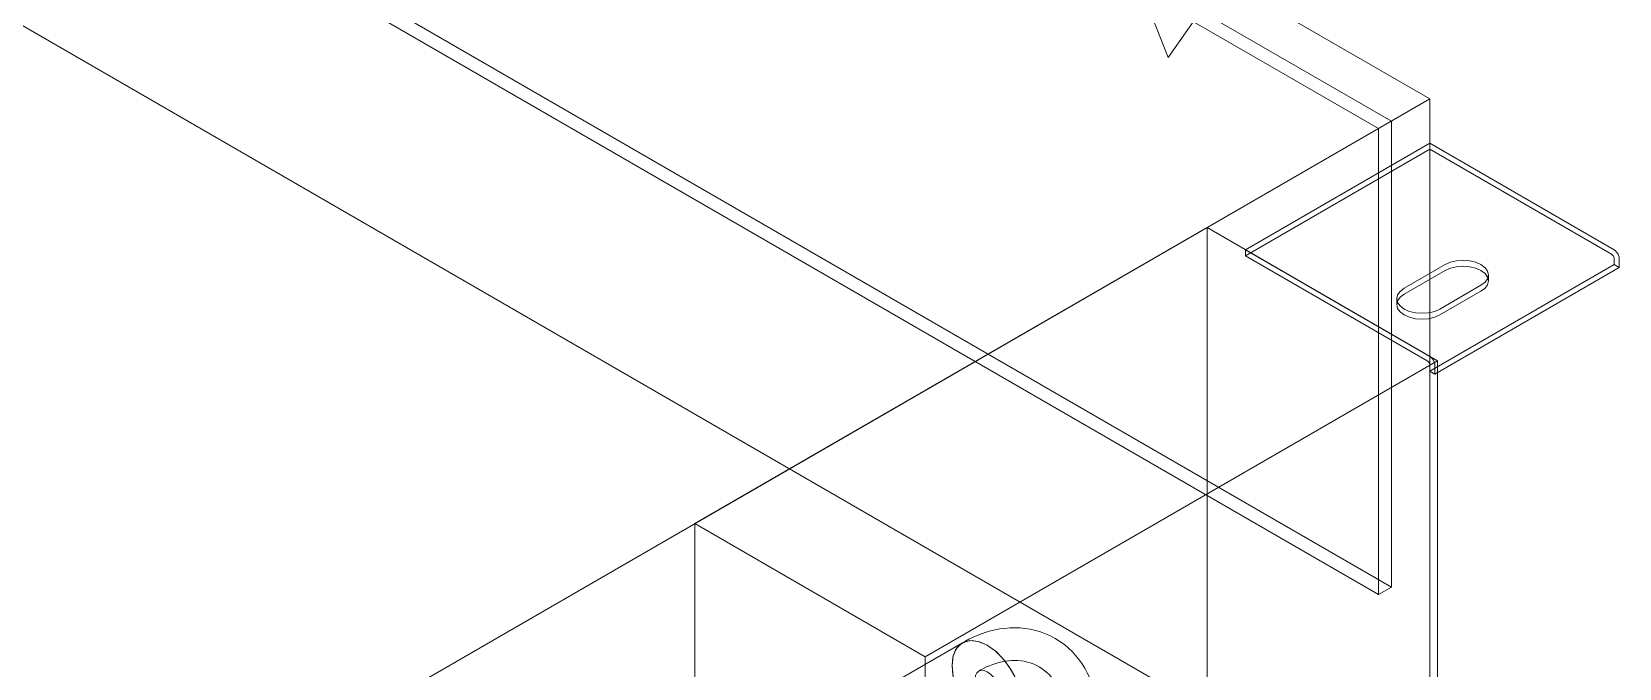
# Model space of a CAD drawing. Header units: millimetres. Extents: x -88595 to 880822, y -1054509 to -148035.
# Drawn here: x 392284.8 to 392723.2, y -324497.5 to -324321.9 of the extents above; entities that cross this region are included whole.
import ezdxf

# ---------------------------------------------------------------- set-up
doc = ezdxf.new("R2010")
doc.units = ezdxf.units.MM
for name, color, linetype, lineweight in [('Воздуховоды', 7, 'Continuous', 18), ('Изоляция', 7, 'Continuous', 18), ('Оборудование', 7, 'Continuous', 18), ('Трубопроводы', 7, 'Continuous', 18)]:
    doc.layers.add(name, color=color, linetype=linetype, lineweight=lineweight)

# ---------------------------------------------------------------- blocks, each defined once
blk = doc.blocks.new('$0$ADSK_Канальный блок кондиционера1 - AD242MJERAB-3267365-В_ОВ3_1')
at = {"layer": 'Оборудование'}
for p, q in [((18795.62, 7195.72), (18046.09, 7628.46)), ((18049.62, 7630.5), (18799.16, 7197.76)), ((18067.3, 7632.55), (18809.76, 7203.89)), ((18799.16, 7069.16), (18049.62, 7501.91)), ((18046.09, 7499.87), (18795.62, 7067.12)), ((18809.76, 6999.76), (18067.3, 7428.42)), ((18316.91, 6919.34), (18809.76, 7203.89)), ((18809.76, 7203.89), (18809.76, 6999.76)), ((18795.62, 7195.72), (18799.16, 7197.76)), ((18795.62, 7067.12), (18795.62, 7195.72)), ((18799.16, 7197.76), (18799.16, 7069.16)), ((18758.85, 7162.24), (18809.76, 7191.64)), ((18809.76, 7190), (18758.85, 7160.61)), ((18809.76, 7191.64), (18860.68, 7162.24)), ((18809.76, 7190), (18809.76, 7191.64)), ((18859.97, 7161.02), (18809.76, 7190)), ((18748.25, 7168.37), (18606.82, 7086.72)), ((18811.89, 7131.63), (18748.25, 7168.37)), ((18748.25, 6964.24), (18748.25, 7168.37)), ((18758.85, 7162.24), (18758.85, 7160.61)), ((18809.76, 7132.85), (18758.85, 7162.24)), ((18758.85, 7160.61), (18809.06, 7131.63)), ((18860.68, 7158.16), (18860.68, 7159.79)), ((18862.09, 7159.79), (18862.09, 7157.34)), ((18802.69, 7151.63), (18814.01, 7158.16)), ((18814.01, 7156.53), (18802.69, 7150)), ((18860.68, 7158.16), (18809.76, 7128.77)), ((18862.09, 7157.34), (18811.18, 7127.95)), ((18825.96, 7153.67), (18825.96, 7155.3)), ((18862.09, 7157.34), (18860.68, 7158.16)), ((18823.91, 7152.45), (18812.59, 7145.91)), ((18812.59, 7144.28), (18823.91, 7150.81)), ((18800.64, 7148.77), (18800.64, 7147.14)), ((18670.46, 7049.98), (18811.89, 7131.63)), ((18809.76, 7130.4), (18809.76, 7128.77)), ((18809.76, 7128.77), (18811.18, 7127.95)), ((18811.18, 7127.95), (18811.18, 7130.4)), ((18811.89, 6927.5), (18811.89, 7131.63)), ((18606.82, 7086.72), (18670.46, 7049.98)), ((18606.82, 7086.72), (18606.82, 6882.59)), ((18799.16, 7069.16), (18795.62, 7067.12)), ((18670.46, 6845.85), (18670.46, 7049.98))]:
    blk.add_line(p, q, dxfattribs=at)
for points in [[(18814.01, 7158.16, 0), (18815.46, 7158.8, 0), (18817.15, 7159.21, 0), (18818.96, 7159.34, 0), (18820.77, 7159.21, 0), (18822.46, 7158.8, 0), (18823.91, 7158.16, 0), (18825.02, 7157.32, 0), (18825.72, 7156.35, 0), (18825.96, 7155.3, 0), (18825.72, 7154.26, 0), (18825.02, 7153.28, 0), (18823.91, 7152.45, 0)], [(18860.68, 7159.79, 0), (18860.65, 7160.02, 0), (18860.58, 7160.26, 0), (18860.47, 7160.49, 0), (18860.32, 7160.71, 0), (18860.15, 7160.89, 0), (18859.97, 7161.02, 0)], [(18860.68, 7162.24, 0), (18861.04, 7161.98, 0), (18861.38, 7161.62, 0), (18861.68, 7161.19, 0), (18861.9, 7160.72, 0), (18862.04, 7160.24, 0), (18862.09, 7159.79, 0)], [(18823.91, 7150.81, 0), (18825.02, 7151.65, 0), (18825.72, 7152.62, 0), (18825.96, 7153.67, 0), (18825.72, 7154.72, 0), (18825.02, 7155.69, 0), (18823.91, 7156.53, 0), (18822.46, 7157.17, 0), (18820.77, 7157.57, 0), (18818.96, 7157.71, 0), (18817.15, 7157.57, 0), (18815.46, 7157.17, 0), (18814.01, 7156.53, 0)], [(18812.59, 7145.91, 0), (18811.14, 7145.27, 0), (18809.45, 7144.87, 0), (18807.64, 7144.73, 0), (18805.83, 7144.87, 0), (18804.14, 7145.27, 0), (18802.69, 7145.91, 0), (18801.58, 7146.75, 0), (18800.88, 7147.73, 0), (18800.64, 7148.77, 0), (18800.88, 7149.82, 0), (18801.58, 7150.79, 0), (18802.69, 7151.63, 0)], [(18802.69, 7150, 0), (18801.58, 7149.16, 0), (18800.88, 7148.18, 0), (18800.64, 7147.14, 0), (18800.88, 7146.09, 0), (18801.58, 7145.12, 0), (18802.69, 7144.28, 0), (18804.14, 7143.64, 0), (18805.83, 7143.23, 0), (18807.64, 7143.1, 0), (18809.45, 7143.23, 0), (18811.14, 7143.64, 0), (18812.59, 7144.28, 0)], [(18811.18, 7130.4, 0), (18811.13, 7130.85, 0), (18810.99, 7131.33, 0), (18810.76, 7131.79, 0), (18810.47, 7132.22, 0), (18810.13, 7132.58, 0), (18809.76, 7132.85, 0)], [(18809.06, 7131.63, 0), (18809.24, 7131.49, 0), (18809.41, 7131.31, 0), (18809.56, 7131.1, 0), (18809.67, 7130.86, 0), (18809.74, 7130.63, 0), (18809.76, 7130.4, 0)]]:
    blk.add_polyline3d(points, dxfattribs=at)
blk = doc.blocks.new('$0$ADSK_МедьПайка_Отвод-гнутая труба - Отвод _гнутая труба_-3197929-В_ОВ3_1')
at = {"layer": 'Трубопроводы', "color": 190, "true_color": 0x8000ff}
for points in [[(18697.1, 6776.86, 0), (18697.28, 6776.98, 0), (18697.46, 6777.11, 0), (18697.64, 6777.26, 0), (18697.82, 6777.43, 0), (18697.99, 6777.62, 0), (18698.16, 6777.83, 0), (18698.33, 6778.07, 0), (18698.5, 6778.34, 0), (18698.66, 6778.63, 0), (18698.82, 6778.96, 0), (18698.96, 6779.32, 0), (18699.1, 6779.71, 0), (18699.22, 6780.13, 0), (18699.34, 6780.58, 0), (18699.43, 6781.06, 0), (18699.51, 6781.57, 0), (18699.57, 6782.1, 0), (18699.62, 6782.66, 0), (18699.64, 6783.25, 0), (18699.65, 6783.63, 0)], [(18701.04, 6785.58, 0), (18700.28, 6785.01, 0), (18699.81, 6784.35, 0), (18699.65, 6783.63, 0), (18699.81, 6782.92, 0), (18700.28, 6782.26, 0), (18701.04, 6781.69, 0), (18702.03, 6781.25, 0), (18703.17, 6780.98, 0), (18704.41, 6780.89, 0), (18705.64, 6780.98, 0), (18706.79, 6781.25, 0), (18707.77, 6781.69, 0)], [(18707.77, 6781.69, 0), (18708.53, 6782.26, 0), (18709, 6782.92, 0), (18709.17, 6783.63, 0), (18709, 6784.35, 0), (18708.53, 6785.01, 0), (18707.77, 6785.58, 0), (18706.79, 6786.01, 0), (18705.64, 6786.29, 0), (18704.41, 6786.38, 0), (18703.17, 6786.29, 0), (18702.03, 6786.01, 0), (18701.04, 6785.58, 0)], [(18701.86, 6768.62, 0), (18702.6, 6769.08, 0), (18703.31, 6769.6, 0), (18703.99, 6770.16, 0), (18704.62, 6770.77, 0), (18705.21, 6771.41, 0), (18705.76, 6772.1, 0), (18706.27, 6772.81, 0), (18706.73, 6773.56, 0), (18707.15, 6774.33, 0), (18707.53, 6775.12, 0), (18707.86, 6775.94, 0), (18708.15, 6776.77, 0), (18708.41, 6777.63, 0), (18708.62, 6778.5, 0), (18708.8, 6779.38, 0), (18708.94, 6780.28, 0), (18709.05, 6781.19, 0), (18709.12, 6782.11, 0), (18709.16, 6783.04, 0), (18709.17, 6783.63, 0)], [(18687.58, 6770.03, 0), (18686.71, 6769.66, 0), (18685.89, 6769.58, 0), (18685.2, 6769.8, 0), (18684.66, 6770.29, 0), (18684.33, 6771.04, 0), (18684.21, 6771.97, 0), (18684.33, 6773.05, 0), (18684.66, 6774.18, 0), (18685.2, 6775.29, 0), (18685.89, 6776.31, 0), (18686.71, 6777.17, 0), (18687.58, 6777.8, 0)], [(18687.58, 6777.8, 0), (18688.45, 6778.18, 0), (18689.26, 6778.26, 0), (18689.96, 6778.04, 0), (18690.49, 6777.54, 0), (18690.83, 6776.8, 0), (18690.94, 6775.86, 0), (18690.83, 6774.79, 0), (18690.49, 6773.66, 0), (18689.96, 6772.54, 0), (18689.26, 6771.52, 0), (18688.45, 6770.67, 0), (18687.58, 6770.03, 0)], [(18697.1, 6776.86, 0), (18696.9, 6776.76, 0), (18696.7, 6776.67, 0), (18696.48, 6776.59, 0), (18696.25, 6776.52, 0), (18695.99, 6776.46, 0), (18695.72, 6776.42, 0), (18695.43, 6776.39, 0), (18695.12, 6776.38, 0), (18694.78, 6776.39, 0), (18694.42, 6776.42, 0), (18694.03, 6776.47, 0), (18693.63, 6776.55, 0), (18693.2, 6776.65, 0), (18692.76, 6776.78, 0), (18692.29, 6776.94, 0), (18691.81, 6777.12, 0), (18691.32, 6777.34, 0), (18690.81, 6777.58, 0), (18690.29, 6777.85, 0), (18689.96, 6778.04, 0)], [(18701.86, 6768.62, 0), (18701.08, 6768.2, 0), (18700.28, 6767.85, 0), (18699.45, 6767.54, 0), (18698.61, 6767.3, 0), (18697.75, 6767.11, 0), (18696.89, 6766.97, 0), (18696.02, 6766.89, 0), (18695.14, 6766.86, 0), (18694.26, 6766.89, 0), (18693.39, 6766.96, 0), (18692.51, 6767.08, 0), (18691.64, 6767.24, 0), (18690.78, 6767.45, 0), (18689.92, 6767.69, 0), (18689.06, 6767.98, 0), (18688.22, 6768.31, 0), (18687.37, 6768.67, 0), (18686.54, 6769.07, 0), (18685.72, 6769.5, 0), (18685.2, 6769.8, 0)]]:
    blk.add_polyline3d(points, dxfattribs=at)
blk = doc.blocks.new('$0$ADSK_Решетка вентиляционная жалюзийная_Приточная2 - Решетка приточная_Однорядная-V179-В_ОВ3_1')
at = {"layer": 'Воздуховоды', "color": 140, "true_color": 0x1bb3e4}
for p, q in [((6723.44, 14002.13), (6776.47, 13865.45)), ((6776.47, 13865.45), (6829.51, 13940.9))]:
    blk.add_line(p, q, dxfattribs=at)

msp = doc.modelspace()

# ---------------------------------------------------------------- linework, layer by layer
at = {"layer": 'Изоляция', "color": 190, "true_color": 0x8000ff}
msp.add_line((392541.76, -324490.5), (392274.15, -324645.01), dxfattribs=at)
for points in [[(392567.42, -324489.32, 0), (392566.09, -324488.62, 0), (392564.73, -324488.01, 0), (392563.33, -324487.49, 0), (392561.91, -324487.08, 0), (392560.48, -324486.76, 0), (392559.05, -324486.54, 0), (392557.63, -324486.41, 0), (392556.23, -324486.36, 0), (392554.84, -324486.4, 0), (392553.48, -324486.51, 0), (392552.14, -324486.69, 0), (392550.83, -324486.94, 0), (392549.55, -324487.24, 0), (392548.3, -324487.6, 0), (392547.07, -324488.02, 0), (392545.88, -324488.48, 0), (392544.71, -324488.98, 0), (392543.57, -324489.52, 0), (392542.45, -324490.11, 0), (392541.76, -324490.5, 0)], [(392548.64, -324491.18, 0), (392546.47, -324490.21, 0), (392544.42, -324489.86, 0), (392542.57, -324490.13, 0), (392541.03, -324491.02, 0), (392539.87, -324492.48, 0), (392539.15, -324494.44, 0), (392538.91, -324496.8, 0)], [(392538.91, -324496.8, 0), (392539.24, -324494.08, 0), (392540.21, -324491.93, 0), (392541.76, -324490.5, 0), (392543.77, -324489.88, 0), (392546.12, -324490.11, 0), (392548.64, -324491.18, 0)], [(392548.64, -324491.18, 0), (392551.16, -324493.02, 0), (392553.5, -324495.5, 0), (392555.52, -324498.44, 0), (392557.07, -324501.66, 0), (392558.04, -324504.94, 0), (392558.37, -324508.03, 0)], [(392558.37, -324508.03, 0), (392558.13, -324505.39, 0), (392557.41, -324502.6, 0), (392556.25, -324499.8, 0), (392554.7, -324497.13, 0), (392552.86, -324494.73, 0), (392550.8, -324492.71, 0), (392548.64, -324491.18, 0)], [(392567.42, -324489.32, 0), (392568.69, -324490.12, 0), (392569.91, -324491, 0), (392571.05, -324491.95, 0), (392572.12, -324492.97, 0), (392573.11, -324494.05, 0), (392574.01, -324495.18, 0), (392574.84, -324496.34, 0), (392575.58, -324497.54, 0), (392576.24, -324498.75, 0), (392576.83, -324499.99, 0), (392577.34, -324501.24, 0), (392577.78, -324502.5, 0), (392578.16, -324503.76, 0), (392578.47, -324505.02, 0), (392578.72, -324506.29, 0), (392578.92, -324507.55, 0), (392579.07, -324508.82, 0), (392579.17, -324510.08, 0), (392579.22, -324511.34, 0), (392579.23, -324512.13, 0)], [(392548.64, -324513.65, 0), (392546.12, -324511.82, 0), (392543.77, -324509.34, 0), (392541.76, -324506.39, 0), (392540.21, -324503.17, 0), (392539.24, -324499.9, 0), (392538.91, -324496.8, 0)], [(392538.91, -324496.8, 0), (392539.15, -324499.44, 0), (392539.87, -324502.23, 0), (392541.03, -324505.03, 0), (392542.57, -324507.7, 0), (392544.42, -324510.1, 0), (392546.48, -324512.12, 0), (392548.64, -324513.65, 0)]]:
    msp.add_polyline3d(points, dxfattribs=at)

# ---------------------------------------------------------------- block references
at = {"layer": 'Воздуховоды', "color": 140, "true_color": 0x1bb3e4}
msp.add_blockref('$0$ADSK_Решетка вентиляционная жалюзийная_Приточная2 - Решетка приточная_Однорядная-V179-В_ОВ3_1', (385822.07, -338194.46), dxfattribs=at)
at = {"layer": 'Оборудование'}
msp.add_blockref('$0$ADSK_Канальный блок кондиционера1 - AD242MJERAB-3267365-В_ОВ3_1', (373861.06, -331544.31), dxfattribs=at)
at = {"layer": 'Трубопроводы', "color": 190, "true_color": 0x8000ff, "rotation": 120}
msp.add_blockref('$0$ADSK_МедьПайка_Отвод-гнутая труба - Отвод _гнутая труба_-3197929-В_ОВ3_1', (407775.64, -337309.09), dxfattribs=at)

doc.saveas('drawing.dxf')
